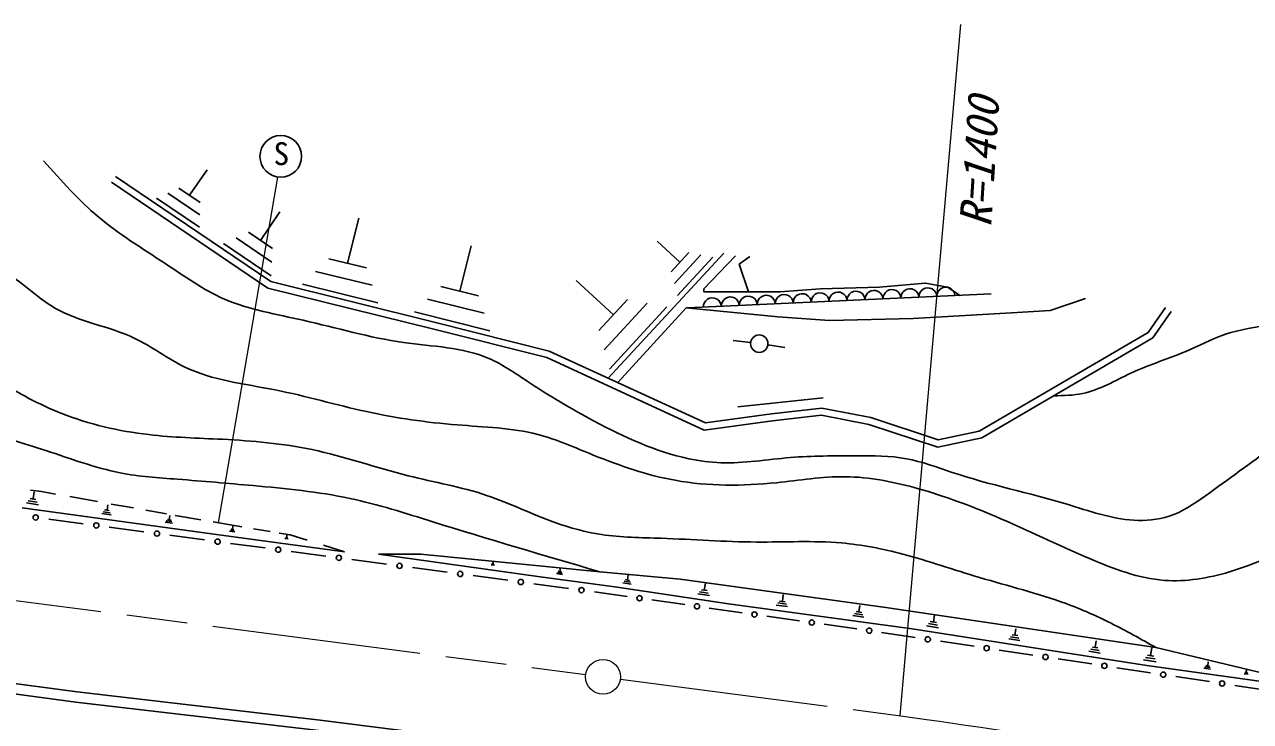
# Model space of a CAD drawing. Units: millimetres, scale not verified. Extents: x 40000 to 680000, y 20000 to 380000.
# Drawn here: x 139604 to 210134, y 275440 to 315530 of the extents above; entities that cross this region are included whole.
import ezdxf
from ezdxf.enums import TextEntityAlignment as Align

# ---------------------------------------------------------------- set-up
doc = ezdxf.new("R2010")
doc.units = ezdxf.units.MM
doc.header["$LTSCALE"] = 1000
doc.linetypes.add('CHAIN', pattern=[18.5, 12, -1.5, 3.5, -1.5])
for name, color, linetype, lineweight in [('M-BGD', 7, 'Continuous', 25), ('M-BGD-RSTR', 3, 'Continuous', 13), ('M-BMK', 2, 'CHAIN', 13), ('M-STR-STRC', 7, 'Continuous', 25), ('M-TTL-TXT', 7, 'Continuous', 13)]:
    doc.layers.add(name, color=color, linetype=linetype, lineweight=lineweight)
doc.styles.add('ＭＳ ゴシック', font='')
doc.styles.get('ＭＳ ゴシック').set_extended_font_data('MS Gothic')

msp = doc.modelspace()

# ---------------------------------------------------------------- linework, layer by layer
at = {"layer": 'M-BGD'}
for p, q in [((150102, 307178), (149102, 305708)), ((153600, 300370), (144617, 306454)), ((153765, 300741), (144841, 306785)), ((149712, 305288), (148482, 306118)), ((149662, 303878), (147202, 305548)), ((149692, 304588), (147842, 305838)), ((154292, 304758), (153172, 303108)), ((158832, 304398), (158192, 301798)), ((153862, 302638), (152482, 303578)), ((153802, 301078), (151052, 302938)), ((153832, 301858), (151772, 303258)), ((165292, 302798), (164642, 300198)), ((175992, 303078), (177312, 301858)), ((159272, 301528), (157102, 302058)), ((173180, 295186), (179829, 302382)), ((177822, 302408), (176802, 301308)), ((178512, 302278), (176992, 300628)), ((179202, 302148), (177172, 299948)), ((180505, 302219), (178682, 300327)), ((181325, 302196), (180710, 301740)), ((159602, 300528), (156352, 301328)), ((180710, 301740), (181257, 300145)), ((163252, 298390), (153765, 300741)), ((159932, 299518), (155592, 300598)), ((165722, 299918), (163552, 300468)), ((171332, 300808), (173482, 298828)), ((188799, 300419), (191419, 300646)), ((191434, 300648), (192700, 300421)), ((163155, 298002), (153600, 300370)), ((177722, 299228), (195224, 300031)), ((178682, 300327), (178682, 300145)), ((178682, 300145), (183057, 300145)), ((183057, 300145), (185404, 300327)), ((185404, 300327), (188799, 300419)), ((192700, 300421), (193033, 300209)), ((193033, 300209), (193409, 299948)), ((198612, 299078), (200647, 299770)), ((166052, 298918), (162792, 299738)), ((174302, 299718), (172652, 297928)), ((175432, 299508), (172952, 296818)), ((176562, 299288), (173252, 295708)), ((173734, 294931), (177678, 299232)), ((177678, 299232), (182959, 298713)), ((196384, 298944), (198612, 299078)), ((205252, 299252), (204241, 297813)), ((166372, 297918), (162032, 299008)), ((169781, 296747), (163252, 298390)), ((182959, 298713), (185917, 298502)), ((185917, 298502), (190737, 298617)), ((190737, 298617), (196384, 298944)), ((205579, 299022), (204518, 297512)), ((169647, 296368), (163155, 298002)), ((204241, 297813), (194531, 292132)), ((181372, 297238), (180382, 297358)), ((182362, 297098), (183352, 296948)), ((204518, 297512), (194677, 291754)), ((178712, 292203), (169647, 296368)), ((178773, 292615), (169781, 296747)), ((180644, 293544), (185554, 294049)), ((185465, 293465), (182582, 293131)), ((188286, 292918), (185465, 293465)), ((182632, 292734), (178712, 292203)), ((182582, 293131), (178773, 292615)), ((185449, 293061), (182632, 292734)), ((188185, 292530), (185449, 293061)), ((192169, 291637), (188286, 292918)), ((192146, 291223), (188185, 292530)), ((194531, 292132), (192169, 291637)), ((194677, 291754), (192146, 291223)), ((140590, 288666), (139943, 288749)), ((140152, 288648), (140092, 288238)), ((141394, 288522), (140590, 288666)), ((140402, 287908), (139712, 288008)), ((140332, 288058), (139822, 288138)), ((140262, 288208), (139922, 288258)), ((143798, 288091), (142211, 288375)), ((144392, 287908), (144352, 287588)), ((145871, 287720), (144591, 287949)), ((139469, 287737), (150362, 286231)), ((140993, 287080), (142986, 286814)), ((144582, 287328), (144052, 287408)), ((144532, 287448), (144132, 287508)), ((144482, 287568), (144212, 287608)), ((147781, 287377), (146584, 287592)), ((147962, 287298), (147932, 287048)), ((149741, 287040), (148279, 287288)), ((144482, 286615), (146475, 286350)), ((148112, 286838), (147692, 286898)), ((148072, 286938), (147762, 286978)), ((148032, 287028), (147822, 287058)), ((152098, 286639), (150453, 286919)), ((151702, 286348), (151402, 286388)), ((151672, 286418), (151452, 286448)), ((151642, 286478), (151492, 286498)), ((151592, 286668), (151572, 286488)), ((153731, 286362), (152779, 286524)), ((147971, 286151), (149964, 285885)), ((150362, 286231), (158019, 285206)), ((151460, 285686), (153453, 285421)), ((154879, 286167), (154263, 286272)), ((154772, 285948), (154582, 285968)), ((154752, 285988), (154612, 286008)), ((154732, 286028), (154642, 286038)), ((154702, 286148), (154692, 286038)), ((155870, 285863), (154879, 286167)), ((154949, 285222), (156942, 284956)), ((158019, 285206), (156809, 285576)), ((159960, 285059), (162411, 285064)), ((169128, 283787), (159960, 285059)), ((162411, 285064), (172698, 284052)), ((158438, 284757), (160431, 284491)), ((161927, 284292), (163920, 284027)), ((166642, 284438), (166442, 284458)), ((166622, 284478), (166472, 284498)), ((166602, 284518), (166502, 284538)), ((166572, 284648), (166552, 284528)), ((170432, 284278), (170402, 284068)), ((165415, 283828), (167409, 283562)), ((173690, 283172), (169128, 283787)), ((170562, 283898), (170202, 283948)), ((170532, 283978), (170262, 284018)), ((170492, 284048), (170312, 284078)), ((172698, 284052), (177329, 283633)), ((174412, 283558), (174172, 283598)), ((174332, 283868), (174292, 283578)), ((177329, 283633), (189161, 281994)), ((168904, 283363), (170898, 283098)), ((172393, 282899), (174281, 282632)), ((180095, 282207), (173690, 283172)), ((174502, 283348), (174022, 283418)), ((174462, 283458), (174102, 283508)), ((178942, 282828), (178442, 282898)), ((178882, 282968), (178542, 283018)), ((178772, 283388), (178712, 282998)), ((175696, 282432), (177584, 282165)), ((179002, 282678), (178342, 282778)), ((190667, 280760), (180095, 282207)), ((183492, 282048), (182842, 282138)), ((183432, 282188), (182942, 282258)), ((183362, 282328), (183032, 282368)), ((183252, 282738), (183202, 282348)), ((178999, 281965), (180887, 281698)), ((182302, 281498), (184190, 281231)), ((187892, 281438), (187262, 281528)), ((187832, 281578), (187362, 281648)), ((187772, 281718), (187452, 281758)), ((187662, 282118), (187612, 281738)), ((189161, 281994), (204692, 279695)), ((191952, 281578), (191892, 281158)), ((185605, 281031), (187493, 280764)), ((204178, 278654), (190667, 280760)), ((192192, 280828), (191492, 280938)), ((192132, 280978), (191602, 281068)), ((192062, 281128), (191712, 281188)), ((196642, 280778), (196582, 280408)), ((188908, 280564), (190843, 280274)), ((192295, 280056), (194230, 279766)), ((196862, 280098), (196232, 280198)), ((196802, 280238), (196332, 280318)), ((196742, 280378), (196422, 280428)), ((201262, 280078), (201202, 279698)), ((195681, 279548), (197617, 279258)), ((201482, 279378), (200842, 279478)), ((201422, 279528), (200942, 279598)), ((201362, 279668), (201042, 279718)), ((204462, 279668), (204392, 279228)), ((204692, 279695), (211411, 278087)), ((128401, 279041), (142635, 277144)), ((199068, 279040), (201003, 278750)), ((204712, 278878), (203982, 278988)), ((204642, 279038), (204102, 279128)), ((216592, 276943), (204178, 278654)), ((204572, 279198), (204212, 279258)), ((207772, 278628), (207572, 278658)), ((207702, 278878), (207672, 278648)), ((128317, 278447), (142561, 276548)), ((202454, 278532), (204390, 278242)), ((205841, 278024), (207776, 277734)), ((207842, 278458), (207452, 278508)), ((207812, 278548), (207512, 278588)), ((210002, 278158), (209762, 278188)), ((209982, 278218), (209802, 278238)), ((209952, 278268), (209832, 278278)), ((209912, 278418), (209892, 278278)), ((209228, 277516), (211163, 277226)), ((142561, 276548), (156533, 274920)), ((142635, 277144), (156605, 275516)), ((156605, 275516), (170264, 273797))]:
    msp.add_line(p, q, dxfattribs=at)
for centre, radius in [((181872, 297173), 500), ((140245, 287179), 150), ((143734, 286715), 150), ((147223, 286250), 150), ((150712, 285786), 150), ((154201, 285321), 150), ((157690, 284856), 150), ((161179, 284392), 150), ((164668, 283927), 150), ((168157, 283463), 150), ((171646, 282998), 150), ((174989, 282532), 150), ((178292, 282065), 150), ((181595, 281598), 150), ((184898, 281131), 150), ((188200, 280664), 150), ((191569, 280165), 150), ((194956, 279657), 150), ((198342, 279149), 150), ((201729, 278641), 150), ((205115, 278133), 150), ((208502, 277625), 150)]:
    msp.add_circle(centre, radius, dxfattribs=at)
for centre in [(179176, 299294), (180210, 299342), (181243, 299389), (182277, 299437), (183310, 299484), (184343, 299532), (185377, 299579), (186410, 299627), (187444, 299674), (188477, 299721), (189510, 299769), (190544, 299816), (191577, 299864), (192610, 299911)]:
    msp.add_arc(centre, 517, 2.62897, 182.62897, dxfattribs=at)
for points, knots in [([(74597, 314353), (75900, 314348), (77203, 314343), (78497, 314224), (80202, 314068), (81890, 313714), (83545, 313257), (85054, 312841), (86536, 312338), (88002, 311808), (89316, 311332), (90618, 310834), (91922, 310304), (92629, 310017), (93336, 309720), (94070, 309552), (95166, 309302), (96322, 309338), (97453, 309230), (98771, 309104), (100056, 308782), (101374, 308693), (102753, 308600), (104168, 308763), (105508, 308478), (106378, 308293), (107216, 307920), (108086, 307726), (109220, 307474), (110408, 307528), (111576, 307458), (113285, 307355), (114952, 306988), (116624, 306599), (118238, 306223), (119856, 305826), (121350, 305149), (122650, 304559), (123855, 303757), (125109, 303055), (126340, 302365), (127618, 301772), (128868, 301121), (130442, 300302), (131973, 299393), (133432, 298383), (135005, 297294), (136495, 296089), (138104, 295053), (139243, 294321), (140442, 293673), (141702, 293174), (143315, 292535), (145028, 292139), (146750, 291939), (148159, 291775), (149574, 291742), (150992, 291670), (152723, 291582), (154459, 291435), (156147, 291079), (158012, 290687), (159820, 290042), (161678, 289576), (163185, 289198), (164725, 288939), (166189, 288448), (167517, 288003), (168782, 287368), (170109, 286891), (170982, 286577), (171881, 286331), (172794, 286193), (173927, 286021), (175081, 286016), (176231, 285978), (178061, 285917), (179881, 285774), (181708, 285763), (183338, 285754), (184974, 285851), (186595, 285709), (187790, 285605), (188977, 285372), (190139, 285065), (191625, 284673), (193072, 284162), (194543, 283723), (196209, 283225), (197907, 282821), (199537, 282219), (200416, 281894), (201275, 281512), (202114, 281091), (202988, 280653), (203840, 280174), (204692, 279695)], [0, 0, 0, 0, 1, 1, 1, 2, 2, 2, 3, 3, 3, 4, 4, 4, 5, 5, 5, 6, 6, 6, 7, 7, 7, 8, 8, 8, 9, 9, 9, 10, 10, 10, 11, 11, 11, 12, 12, 12, 13, 13, 13, 14, 14, 14, 15, 15, 15, 16, 16, 16, 17, 17, 17, 18, 18, 18, 19, 19, 19, 20, 20, 20, 21, 21, 21, 22, 22, 22, 23, 23, 23, 24, 24, 24, 25, 25, 25, 26, 26, 26, 27, 27, 27, 28, 28, 28, 29, 29, 29, 30, 30, 30, 31, 31, 31, 32, 32, 32, 32]), ([(126232, 309135), (127228, 308293), (128224, 307451), (129212, 306571), (130770, 305183), (132310, 303701), (134203, 302897), (135556, 302323), (137089, 302095), (138361, 301372), (139417, 300773), (140293, 299833), (141342, 299224), (142738, 298413), (144442, 298191), (145916, 297491), (146927, 297011), (147831, 296308), (148828, 295827), (150422, 295059), (152255, 294862), (154026, 294511), (155814, 294156), (157537, 293645), (159294, 293263), (160999, 292892), (162734, 292642), (164492, 292501), (166057, 292375), (167639, 292335), (169136, 291946), (170224, 291663), (171267, 291197), (172324, 290768), (173859, 290145), (175424, 289603), (177038, 289312), (178943, 288969), (180915, 288975), (182860, 289174), (184184, 289309), (185496, 289533), (186811, 289520), (188231, 289507), (189655, 289217), (191039, 288827), (192561, 288398), (194034, 287846), (195475, 287233), (197286, 286461), (199045, 285592), (200881, 284807), (202268, 284214), (203699, 283670), (205179, 283559), (206426, 283466), (207708, 283682), (208921, 284044), (210818, 284611), (212549, 285536), (214328, 286401), (215520, 286981), (216733, 287534), (218001, 287857), (220160, 288405), (222478, 288286), (224725, 287926), (226336, 287667), (227911, 287285), (229507, 287302), (230432, 287312), (231364, 287457), (232280, 287649), (233410, 287885), (234515, 288194), (235607, 288550), (236480, 288834), (237344, 289148), (238208, 289463)], [0, 0, 0, 0, 1, 1, 1, 2, 2, 2, 3, 3, 3, 4, 4, 4, 5, 5, 5, 6, 6, 6, 7, 7, 7, 8, 8, 8, 9, 9, 9, 10, 10, 10, 11, 11, 11, 12, 12, 12, 13, 13, 13, 14, 14, 14, 15, 15, 15, 16, 16, 16, 17, 17, 17, 18, 18, 18, 19, 19, 19, 20, 20, 20, 21, 21, 21, 22, 22, 22, 23, 23, 23, 24, 24, 24, 25, 25, 25, 26, 26, 26, 26]), ([(232679, 295967), (231827, 295678), (230975, 295389), (230101, 295195), (229025, 294957), (227914, 294864), (226809, 294846), (225841, 294830), (224876, 294872), (223910, 294933), (222684, 295011), (221457, 295121), (220231, 295046), (218608, 294947), (216988, 294523), (215511, 293833), (214043, 293148), (212717, 292198), (211415, 291244), (210129, 290302), (208865, 289355), (207548, 288426), (206885, 287959), (206208, 287496), (205450, 287246), (204806, 287034), (204103, 286975), (203418, 287017), (202098, 287097), (200847, 287552), (199584, 287934), (197383, 288600), (195146, 289046), (192964, 289770), (192094, 290058), (191233, 290390), (190342, 290556), (189401, 290732), (188426, 290722), (187458, 290720), (186183, 290717), (184920, 290725), (183656, 290622), (182324, 290513), (180992, 290279), (179658, 290327), (179043, 290349), (178427, 290430), (177823, 290556), (175910, 290955), (174109, 291798), (172382, 292719), (171057, 293426), (169775, 294179), (168515, 295013), (167799, 295488), (167090, 295988), (166319, 296324), (164813, 296981), (163071, 297007), (161403, 297242), (159434, 297519), (157568, 298088), (155635, 298520), (154104, 298862), (152531, 299118), (151113, 299732), (149897, 300259), (148795, 301050), (147672, 301797), (146374, 302660), (145047, 303465), (143870, 304452), (142720, 305417), (141713, 306557), (140705, 307696)], [0, 0, 0, 0, 1, 1, 1, 2, 2, 2, 3, 3, 3, 4, 4, 4, 5, 5, 5, 6, 6, 6, 7, 7, 7, 8, 8, 8, 9, 9, 9, 10, 10, 10, 11, 11, 11, 12, 12, 12, 13, 13, 13, 14, 14, 14, 15, 15, 15, 16, 16, 16, 17, 17, 17, 18, 18, 18, 19, 19, 19, 20, 20, 20, 21, 21, 21, 22, 22, 22, 23, 23, 23, 24, 24, 24, 25, 25, 25, 25]), ([(198814, 294175), (199380, 294184), (199947, 294194), (200487, 294308), (201454, 294513), (202338, 295051), (203254, 295476), (204361, 295989), (205516, 296335), (206627, 296816), (207416, 297158), (208183, 297568), (209005, 297810), (209868, 298065), (210791, 298136), (211642, 298416), (212353, 298650), (213014, 299030), (213674, 299410)], [0, 0, 0, 0, 1, 1, 1, 2, 2, 2, 3, 3, 3, 4, 4, 4, 5, 5, 5, 6, 6, 6, 6]), ([(112628, 298366), (113784, 298050), (114940, 297735), (116115, 297632), (117528, 297507), (118969, 297690), (120397, 297754), (121886, 297821), (123363, 297759), (124862, 297632), (126885, 297460), (128951, 297169), (130735, 296286), (131704, 295806), (132591, 295151), (133487, 294512), (134607, 293713), (135743, 292938), (136974, 292371), (138202, 291805), (139526, 291447), (140828, 291025), (142254, 290563), (143654, 290026), (145110, 289741), (146192, 289529), (147305, 289457), (148413, 289374), (149865, 289265), (151308, 289138), (152756, 289007), (154621, 288837), (156495, 288661), (158322, 288273), (159936, 287929), (161514, 287421), (163094, 286927), (166289, 285928), (169493, 284990), (172698, 284052)], [0, 0, 0, 0, 1, 1, 1, 2, 2, 2, 3, 3, 3, 4, 4, 4, 5, 5, 5, 6, 6, 6, 7, 7, 7, 8, 8, 8, 9, 9, 9, 10, 10, 10, 11, 11, 11, 12, 12, 12, 13, 13, 13, 13]), ([(99187, 278019), (99971, 277270), (100756, 276522), (101379, 275655), (101933, 274884), (102360, 274020), (102905, 273231), (103296, 272665), (103749, 272137), (104281, 271705), (104968, 271149), (105788, 270753), (106645, 270509), (107416, 270289), (108216, 270192), (109008, 270209), (110383, 270240), (111731, 270613), (113107, 270748), (114604, 270895), (116134, 270758), (117595, 271047), (118451, 271217), (119283, 271532), (120138, 271735), (121058, 271954), (122004, 272043), (122950, 272094), (124288, 272167), (125624, 272163), (126959, 272064), (128456, 271953), (129951, 271722), (131387, 271287), (132393, 270982), (133371, 270577), (134379, 270299), (135224, 270067), (136091, 269924), (136982, 269850), (137811, 269782), (138661, 269773), (139435, 270000), (140198, 270224), (140889, 270676), (141579, 271128)], [0, 0, 0, 0, 1, 1, 1, 2, 2, 2, 3, 3, 3, 4, 4, 4, 5, 5, 5, 6, 6, 6, 7, 7, 7, 8, 8, 8, 9, 9, 9, 10, 10, 10, 11, 11, 11, 12, 12, 12, 13, 13, 13, 14, 14, 14, 15, 15, 15, 15])]:
    msp.add_open_spline(points, degree=3, knots=knots, dxfattribs=at)
at = {"layer": 'M-BGD-RSTR'}
msp.add_circle((172885, 278007), 1000, dxfattribs=at)
at = {"layer": 'M-BMK'}
for p, q in [((95411, 288092), (171875, 278136)), ((173887, 277874), (190015, 275774))]:
    msp.add_line(p, q, dxfattribs=at)
msp.add_open_spline([(190015, 275774), (197962, 274620), (205908, 273465), (213864, 272371), (222391, 271199), (230929, 270097), (239483, 269139), (243736, 268662), (247992, 268222), (252250, 267795), (252960, 267724), (253669, 267653), (254379, 267583), (255089, 267513), (255799, 267443), (256508, 267373), (257218, 267303), (257928, 267233), (258638, 267163), (260044, 267026), (261449, 266889), (262855, 266753), (263793, 266663), (264730, 266572), (265667, 266483), (265824, 266468), (265980, 266453), (266136, 266438), (266292, 266424), (266448, 266409), (266605, 266394), (266761, 266379), (266917, 266364), (267073, 266350), (267525, 266307), (267976, 266265), (268427, 266223), (269305, 266141), (270183, 266061), (271061, 265981)], degree=3, knots=[0, 0, 0, 0, 1, 1, 1, 2, 2, 2, 3, 3, 3, 4, 4, 4, 5, 5, 5, 6, 6, 6, 7, 7, 7, 8, 8, 8, 9, 9, 9, 10, 10, 10, 11, 11, 11, 12, 12, 12, 13, 13, 13, 13], dxfattribs=at)
at = {"layer": 'M-STR-STRC'}
msp.add_circle((154346, 307947), 1200, dxfattribs=at)
at = {"layer": 'M-TTL-TXT'}
for p, q in [((189982, 275779), (193466, 315530)), ((154154, 306743), (150751, 286868))]:
    msp.add_line(p, q, dxfattribs=at)

# ---------------------------------------------------------------- texts
at = {"layer": 'M-STR-STRC', "style": 'ＭＳ ゴシック'}
msp.add_text('S', height=1320, dxfattribs=at).set_placement((153927, 307045), align=Align.BOTTOM_LEFT)
at = {"layer": 'M-TTL-TXT', "style": 'ＭＳ ゴシック', "oblique": 15}
msp.add_text('R=1400', height=1833, rotation=86.356, dxfattribs=at).set_placement((195762, 303813), align=Align.BOTTOM_LEFT)

doc.saveas('drawing.dxf')
